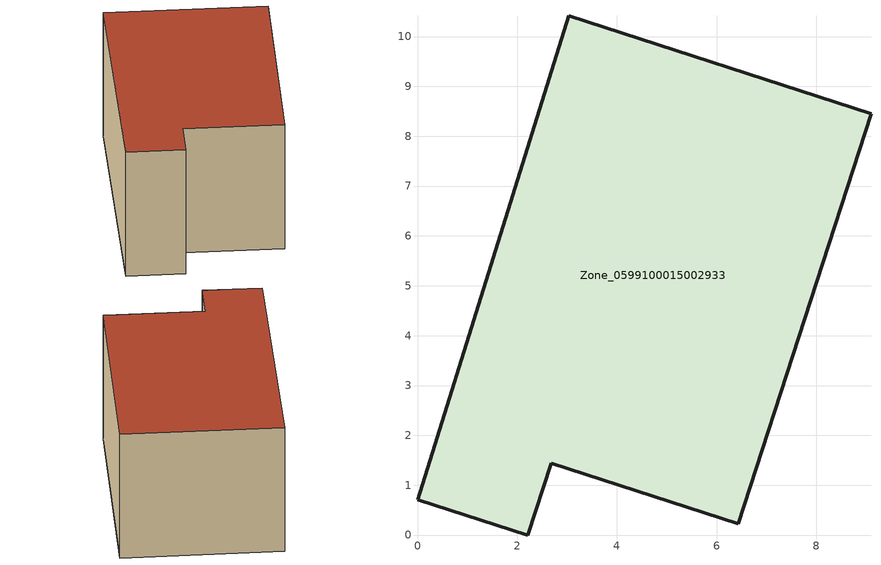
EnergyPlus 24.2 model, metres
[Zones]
Zone_0599100015002933
 floor ground (C_G): 3.03,10.41 9.1,8.45 6.43,0.22 2.68,1.44 2.21,0 0,0.71 z0.75
 wall outside (C_F): 9.1,8.45 3.03,10.41 0,0.71 2.21,0 2.68,1.44 6.43,0.22 9.1,8.45 z0.75:6.39
 roof outside (C_R): 3.03,10.41 0,0.71 2.21,0 2.68,1.44 6.43,0.22 9.1,8.45 z6.39
[BUILDING]
Pand.0599100015002933: North Axis=0; Terrain=City; Loads Convergence Tolerance Value=0.04; Temperature Convergence Tolerance Value=0.4; Solar Distribution=FullExterior; Maximum Number of Warmup Days=25; Minimum Number of Warmup Days=1
[Site:Location]
Rotterdam.The.Hague.AP_ZH_NLD Design_Conditions: Latitude=51.96; Longitude=4.45; Time Zone=1; Elevation=-4.5
[SITE:GROUNDTEMPERATURE:BUILDINGSURFACE]
18, 18, 18, 18, 18, 18, 18, 18, 18, 18, 18, 18
[MATERIAL] Thermal Absorptance=0.9; Solar Absorptance=0.7; Visible Absorptance=0.7
Name | Roughness | Thickness | Conductivity | Density | Specific Heat
G.TI.1965-1974 | MediumSmooth | 0.15 | 0.882353 | 540 | 1210
F.TI.1965-1974 | Rough | 0.3 | 0.697674 | 1920 | 840
R.TI.1965-1974 | MediumRough | 0.2 | 0.232558 | 1500 | 1000
[CONSTRUCTION]
C_G: G.TI.1965-1974
C_F: F.TI.1965-1974
C_R: R.TI.1965-1974
[ZONE]
Zone_0599100015002933: Type=1; Multiplier=1; Ceiling Height=Autocalculate; Volume=Autocalculate; Floor Area=autocalculate; Part of Total Floor Area=Yes
[ZONEINFILTRATION:DESIGNFLOWRATE]
Infil_Zone_0599100015002933: Zone or ZoneList or Space or SpaceList=Zone_0599100015002933; Schedule=AlwaysOn; Design Flow Rate Calculation Method=Flow/Area; Flow Rate per Floor Area=0.003; Constant Term Coefficient=1; Temperature Term Coefficient=0; Velocity Term Coefficient=0; Velocity Squared Term Coefficient=0
[HVACTEMPLATE:ZONE:IDEALLOADSAIRSYSTEM]
Zone_0599100015002933: Maximum Heating Supply Air Temperature=50; Minimum Cooling Supply Air Temperature=13; Maximum Heating Supply Air Humidity Ratio=0.0156; Minimum Cooling Supply Air Humidity Ratio=0.0077; Heating Limit=NoLimit; Cooling Limit=NoLimit; Dehumidification Control Type=ConstantSensibleHeatRatio; Cooling Sensible Heat Ratio=0.7; Dehumidification Setpoint=60; Humidification Control Type=None; Humidification Setpoint=30; Outdoor Air Method=None; Outdoor Air Flow Rate per Person=0.00944; Outdoor Air Flow Rate per Zone Floor Area=0; Outdoor Air Flow Rate per Zone=0; Demand Controlled Ventilation Type=None; Outdoor Air Economizer Type=NoEconomizer; Heat Recovery Type=None; Sensible Heat Recovery Effectiveness=0.7; Latent Heat Recovery Effectiveness=0.65
[ZONECONTROL:THERMOSTAT]
ThermostatControl_Zone_0599100015002933: Zone or ZoneList=Zone_0599100015002933; Control Type Schedule=DualSetpointControlType; Control 1=Thermostat_Zone_0599100015002933; Temperature Difference Between Cutout And Setpoint=0
[THERMOSTATSETPOINT:DUALSETPOINT]
Thermostat_Zone_0599100015002933: Heating Setpoint Temperature Schedule=HeatingSetpoint_Zone_0599100015002933; Cooling Setpoint Temperature Schedule=CoolingSetpoint_Zone_0599100015002933
[SCHEDULE:COMPACT]
HeatingSetpoint_Zone_0599100015002933: Through: 12/31, For: AllDays, Until: 24:00, 21
CoolingSetpoint_Zone_0599100015002933: Through: 12/31, For: AllDays, Until: 24:00, 24
DualSetpointControlType: Through: 12/31, For: AllDays, Until: 24:00, 4
AlwaysOn: Through: 12/31, For: AllDays, Until: 24:00, 1
